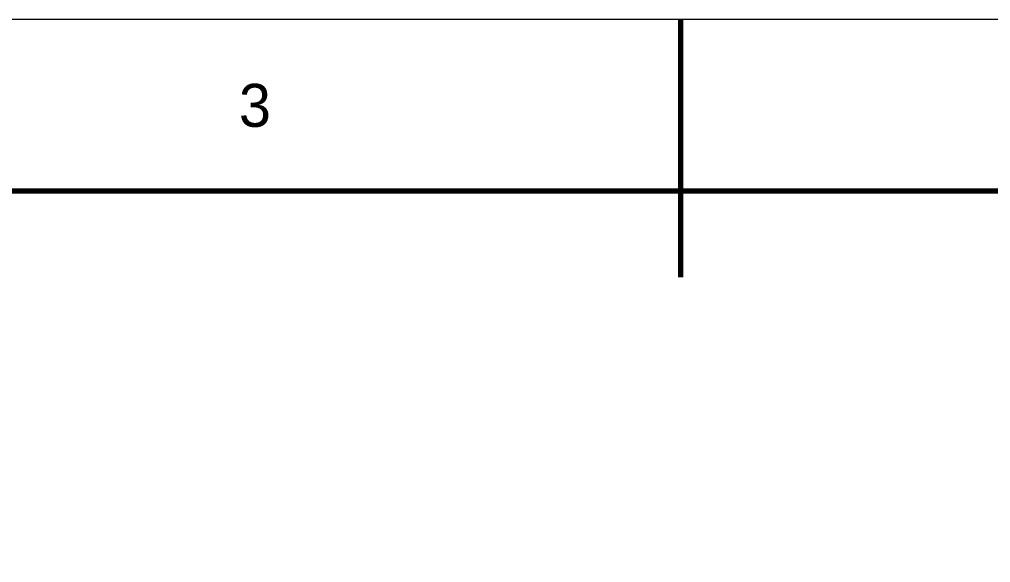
# Model space of a CAD drawing. Header units: millimetres. Extents: x 0 to 297, y 0 to 210.
# Drawn here: x 110.1 to 166.5, y 178.4 to 210 of the extents above; entities that cross this region are included whole.
import ezdxf
from ezdxf.enums import TextEntityAlignment as Align

# ---------------------------------------------------------------- set-up
doc = ezdxf.new("R2010")
doc.units = ezdxf.units.MM
for name, color, linetype, lineweight in [('FINA', 7, 'CONTINUOUS', 18), ('NORMA', 7, 'CONTINUOUS', 70), ('TEXTO', 7, 'CONTINUOUS', 25)]:
    doc.layers.add(name, color=color, linetype=linetype, lineweight=lineweight)

msp = doc.modelspace()

# ---------------------------------------------------------------- linework, layer by layer
at = {"layer": 'FINA'}
msp.add_line((148.5, 200), (148.5, 210), dxfattribs=at)
msp.add_lwpolyline([(0, 0), (297, 0), (297, 210), (0, 210)], close=True, dxfattribs=at)
at = {"layer": 'NORMA'}
msp.add_line((148.5, 210), (148.5, 195), dxfattribs=at)
msp.add_lwpolyline([(20, 10), (287, 10), (287, 200), (20, 200)], close=True, dxfattribs=at)

# ---------------------------------------------------------------- texts
at = {"layer": 'TEXTO'}
msp.add_text('3', height=2.5, dxfattribs=at).set_placement((123.75, 205), align=Align.MIDDLE_CENTER)

doc.saveas('drawing.dxf')
